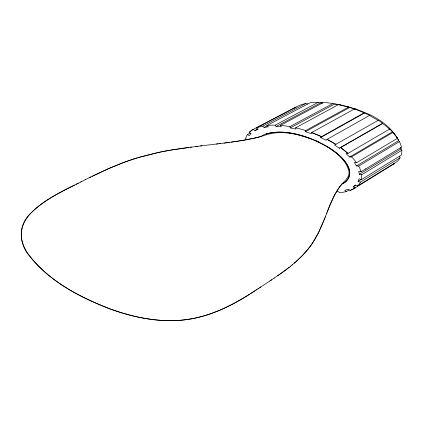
<?xml version="1.0" encoding="UTF-8"?>
<svg xmlns="http://www.w3.org/2000/svg" width="423" height="423" viewBox="0 0 423 423"><rect width="100%" height="100%" fill="white"/><g stroke="black" fill="none" stroke-linecap="round" stroke-linejoin="round"><path stroke-width="0.63" d="M305.469 131.685L305.734 130.559L348.615 107.093L355.574 109.266L354.389 108.981L311.614 132.568L311.339 133.689L305.469 131.685L349.816 107.384M365.641 169.211L365.763 168.83M399.386 156.299L400.089 157.774L360.364 182.186L358.122 181.393L359.053 178.844L361.311 179.638L401.205 155.183A42.517 24.545 0 0 0 401.824 150.276L401.015 148.933A74.654 43.098 0 0 0 400.882 147.537L401.015 148.933L359.333 174.26L358.725 171.193L361.031 171.701L401.438 147.199A63.133 36.447 0 0 0 399.407 141.636L398.715 140.632A78.186 45.139 0 0 0 397.43 138.326L396.779 137.295M327.011 212.52L325.218 217.142M326.715 213.277C330.67 203.204 334.556 192.766 341.62 184.386M324.129 219.902L325.52 216.359M327.302 211.77L329.321 206.657M324.906 217.93L318.466 232.814L311.915 243.96A176.37 101.827 0 0 1 307.918 249.29C297.448 262.26 283.622 271.889 269.842 281.009M323.658 221.076L323.817 220.684M323.341 221.869L323.5 221.472M329.469 206.297L329.612 205.938M323.177 222.265L319.069 231.582L315.119 238.969A179.812 103.815 0 0 1 307.918 249.29L302.567 255.355L295.873 261.774M329.76 205.578L334.783 194.675L339.526 187.04A94.408 54.504 0 0 1 340.695 185.507C344.428 180.811 350.905 176.756 348.531 169.723C343.46 155.019 328.396 146.876 315.13 140.632C300.124 134.577 282.987 129.819 266.971 134.572A61.911 35.743 0 0 1 261.747 136.248L260.642 136.566M336.687 191.312L337.046 190.72M341.773 184.206L341.932 184.026A19.067 11.009 0 0 0 346.215 181.261M320.65 137.538L321.528 136.661L364.081 112.878L370.025 115.505L369.459 115.474L327.064 139.368L326.17 140.24L320.65 137.538L364.663 112.92M346.516 180.991C354.902 172.796 345.194 160.037 337.898 154.173M295.339 262.244L294.249 263.185M292.034 265.047L292.594 264.587M290.368 266.4L290.929 265.951M349.149 189.874L346.453 191.529L344.74 190.387L348.277 189.287L350.001 190.44A23.603 13.626 0 0 0 354.522 188.272A23.466 13.552 0 0 0 355.13 187.881L353.089 186.871L355.431 184.999L357.488 186.014L396.948 161.692A29.98 17.306 0 0 0 400.079 157.768M288.676 267.733L289.242 267.288M288.111 268.177L278.26 275.331M277.662 275.743L277.959 275.537M274.099 278.165L274.4 277.964M294.059 108.156L296.095 107.088M271.672 279.793L259.923 287.555M355.093 187.907L354.522 188.272A23.651 13.658 0 0 1 350.001 190.44M250.712 293.525L260.906 286.91M257.935 288.861L258.934 288.206M255.904 290.189L256.925 289.522M254.879 290.855C234.437 304.269 212.097 316.002 187.59 319.444A70.181 40.518 0 0 1 178.03 320.438C154.918 321.813 131.839 316.79 110.197 308.975C80.148 297.459 50.115 281.718 29.673 256.19C18.438 243.479 18.046 223.941 31.439 212.642C43.696 200.513 59.384 192.724 74.564 184.957M249.655 294.191C230.725 306.199 209.998 316.277 187.59 319.444A70.001 40.412 0 0 1 178.03 320.438C154.918 321.813 131.839 316.79 110.197 308.975C78.985 296.867 47.17 280.491 27.262 252.658C2.607 214.144 60.515 193.179 85.462 179.595M353.089 186.871L355.822 185.189M354.522 188.272L394.453 163.632L394.352 163.294M358.122 181.393L361.099 179.564M359.333 174.26L361.628 174.768L401.839 150.276M396.742 137.211L397.483 138.295L356.51 162.739L354.331 162.575L356.483 165.938L398.715 140.632L397.424 138.316M399.418 141.631L358.656 166.112L356.483 165.938M392.459 131.839L389.102 128.492L389.514 129.126L347.965 153.427L346.083 153.623L349.652 157.033L392.459 131.839L396.695 137.137A81.105 46.826 0 0 1 397.483 138.295M349.652 157.033L351.545 156.843L392.882 132.478M369.459 115.474L378.088 120.418L334.556 145.047L339.294 148.235L382.651 123.236L378.114 120.148M280.364 125.404A61.647 35.59 0 0 1 289.861 126.651L290.226 127.926L295.973 129.089L295.624 127.809L338.638 104.55L356.034 109.055L369.58 114.506A93.546 54.007 0 0 1 381.71 121.644C387.664 125.774 392.787 131.03 396.695 137.137M289.866 126.641L332.927 103.503L334.746 103.947A76.944 44.42 0 0 1 338.527 104.608M290.226 127.926L334.746 103.947L340.446 104.994M266.95 125.483A38.683 22.334 0 0 1 275.167 125.166L276.097 126.498L320.629 102.831L322.717 102.863A74.929 43.257 0 0 0 320.629 102.831L318.233 102.324A39.841 23.001 0 0 0 309.937 102.831L266.955 125.494L268.372 126.805L264.095 127.434L262.688 126.133L305.596 103.572L307.859 103.942M275.167 125.155L318.233 102.324M264.095 127.434L267.251 125.768M253.134 138.395L247.614 139.511L245.578 138.792A31.968 18.453 0 0 1 247.333 134.646L249.332 135.624L251.072 133.504L249.078 132.515A23.91 13.806 0 0 1 253.24 129.406L295.841 107.061M253.24 129.406L255.006 130.58L258.093 129.137L256.317 127.952L299.045 105.539A28.796 16.624 0 0 1 305.596 103.577M255.006 130.58L257.94 129.036M247.349 134.646L250.273 133.108M76.098 184.195L76.864 183.815M77.631 183.439L78.398 183.059M80.677 181.943L81.428 181.573M85.108 179.77L93.583 175.624M89.729 177.507L90.786 176.988M92.182 176.306L109.166 168.365L124.013 162.347M94.287 175.286L108.055 168.862L121.956 163.119M266.136 133.922L266.252 133.88M339.294 148.235L382.641 123.521L385.369 125.589A104.428 60.293 0 0 1 389.514 129.126M122.363 162.961L127.381 161.131M124.425 162.194L129.977 160.232M266.046 133.954C280.967 129.655 296.872 133.568 311.074 138.707M127.809 160.978L132.605 159.355M130.411 160.084L135.328 158.482M133.044 159.212L137.163 157.916M135.783 158.339L139.014 157.361M138.088 157.636L156.288 152.915M139.479 157.224L159.831 152.158M260.325 136.65L259.035 136.994M258.707 137.078L255.503 137.866M254.329 138.131L255.693 137.819A94.287 54.435 0 0 0 258.363 137.168L260.922 136.486A18.839 10.876 0 0 1 263.936 134.789A19.395 11.199 0 0 1 265.813 134.038C283.717 128.989 302.757 134.805 319.164 142.207M254.916 137.998L255.307 137.909M254.524 138.088L245.594 139.881M253.932 138.221L253.335 138.353M156.88 152.788L164.579 151.217M160.423 152.037L167.651 150.651M247.614 139.511L237.652 141.192M165.176 151.101L174.181 149.541M245.081 139.971L244.055 140.15M168.47 150.503L170.109 150.218M243.537 140.24L239.344 140.933M170.929 150.08L197.874 146.263M174.99 149.414L176.597 149.16M238.784 141.018L236.515 141.367M177.401 149.039L188.901 147.405M237.081 141.282L228.896 142.445M234.786 141.62L235.362 141.536M233.623 141.79L231.281 142.123M227.69 142.609L229.499 142.366M226.469 142.768L228.293 142.53M224.01 143.085L227.082 142.688M190.213 147.23L191.513 147.067M225.242 142.926L225.861 142.847M224.629 143.006L219.008 143.714M195.357 146.575L217.75 143.868M216.481 144.021L220.256 143.561M200.497 145.94L201.877 145.776M336.613 191.603L338.215 191.503L339.51 192.708A29.985 17.311 0 0 0 346.463 191.54M276.097 126.498L281.29 126.757L280.359 125.414L323.447 102.472A59.379 34.284 0 0 1 332.927 103.508M346.3 106.422L349.287 107.119M348.615 107.093L343.037 105.56A79.053 45.642 0 0 0 338.638 104.55M364.081 112.878L362.897 112.349A103.075 59.511 0 0 0 354.389 108.981M315.124 140.362L322.913 144.111M322.886 144.095C334.022 150.44 358.577 166.191 346.22 181.261A18.972 10.956 0 0 1 341.932 184.026M394.109 133.504L395.262 135.238M249.084 132.521A23.974 13.843 0 0 1 253.234 129.401M326.413 146.083A98.332 56.772 0 0 1 337.908 154.173M360.354 182.186A27.305 15.767 0 0 1 357.504 186.02M361.607 174.768A41.666 24.053 0 0 1 361.332 179.643M358.646 166.112A65.93 38.065 0 0 1 361.046 171.701M351.534 156.848A94.588 54.609 0 0 1 356.52 162.739M295.629 127.799A90.231 52.098 0 0 1 305.729 130.564M256.312 127.947A26.025 15.027 0 0 1 262.688 126.139M394.453 163.632L393.818 164.039A26.522 15.313 0 0 0 394.453 163.632M312.243 132.801L311.614 132.568A114.993 66.39 0 0 1 321.528 136.661L312.243 132.801M327.645 139.675L327.064 139.368A125.784 72.624 0 0 1 335.994 144.492L327.645 139.675M341.229 148.034L340.742 147.685A117.779 68.003 0 0 1 347.965 153.427L341.229 148.034"/></g></svg>
